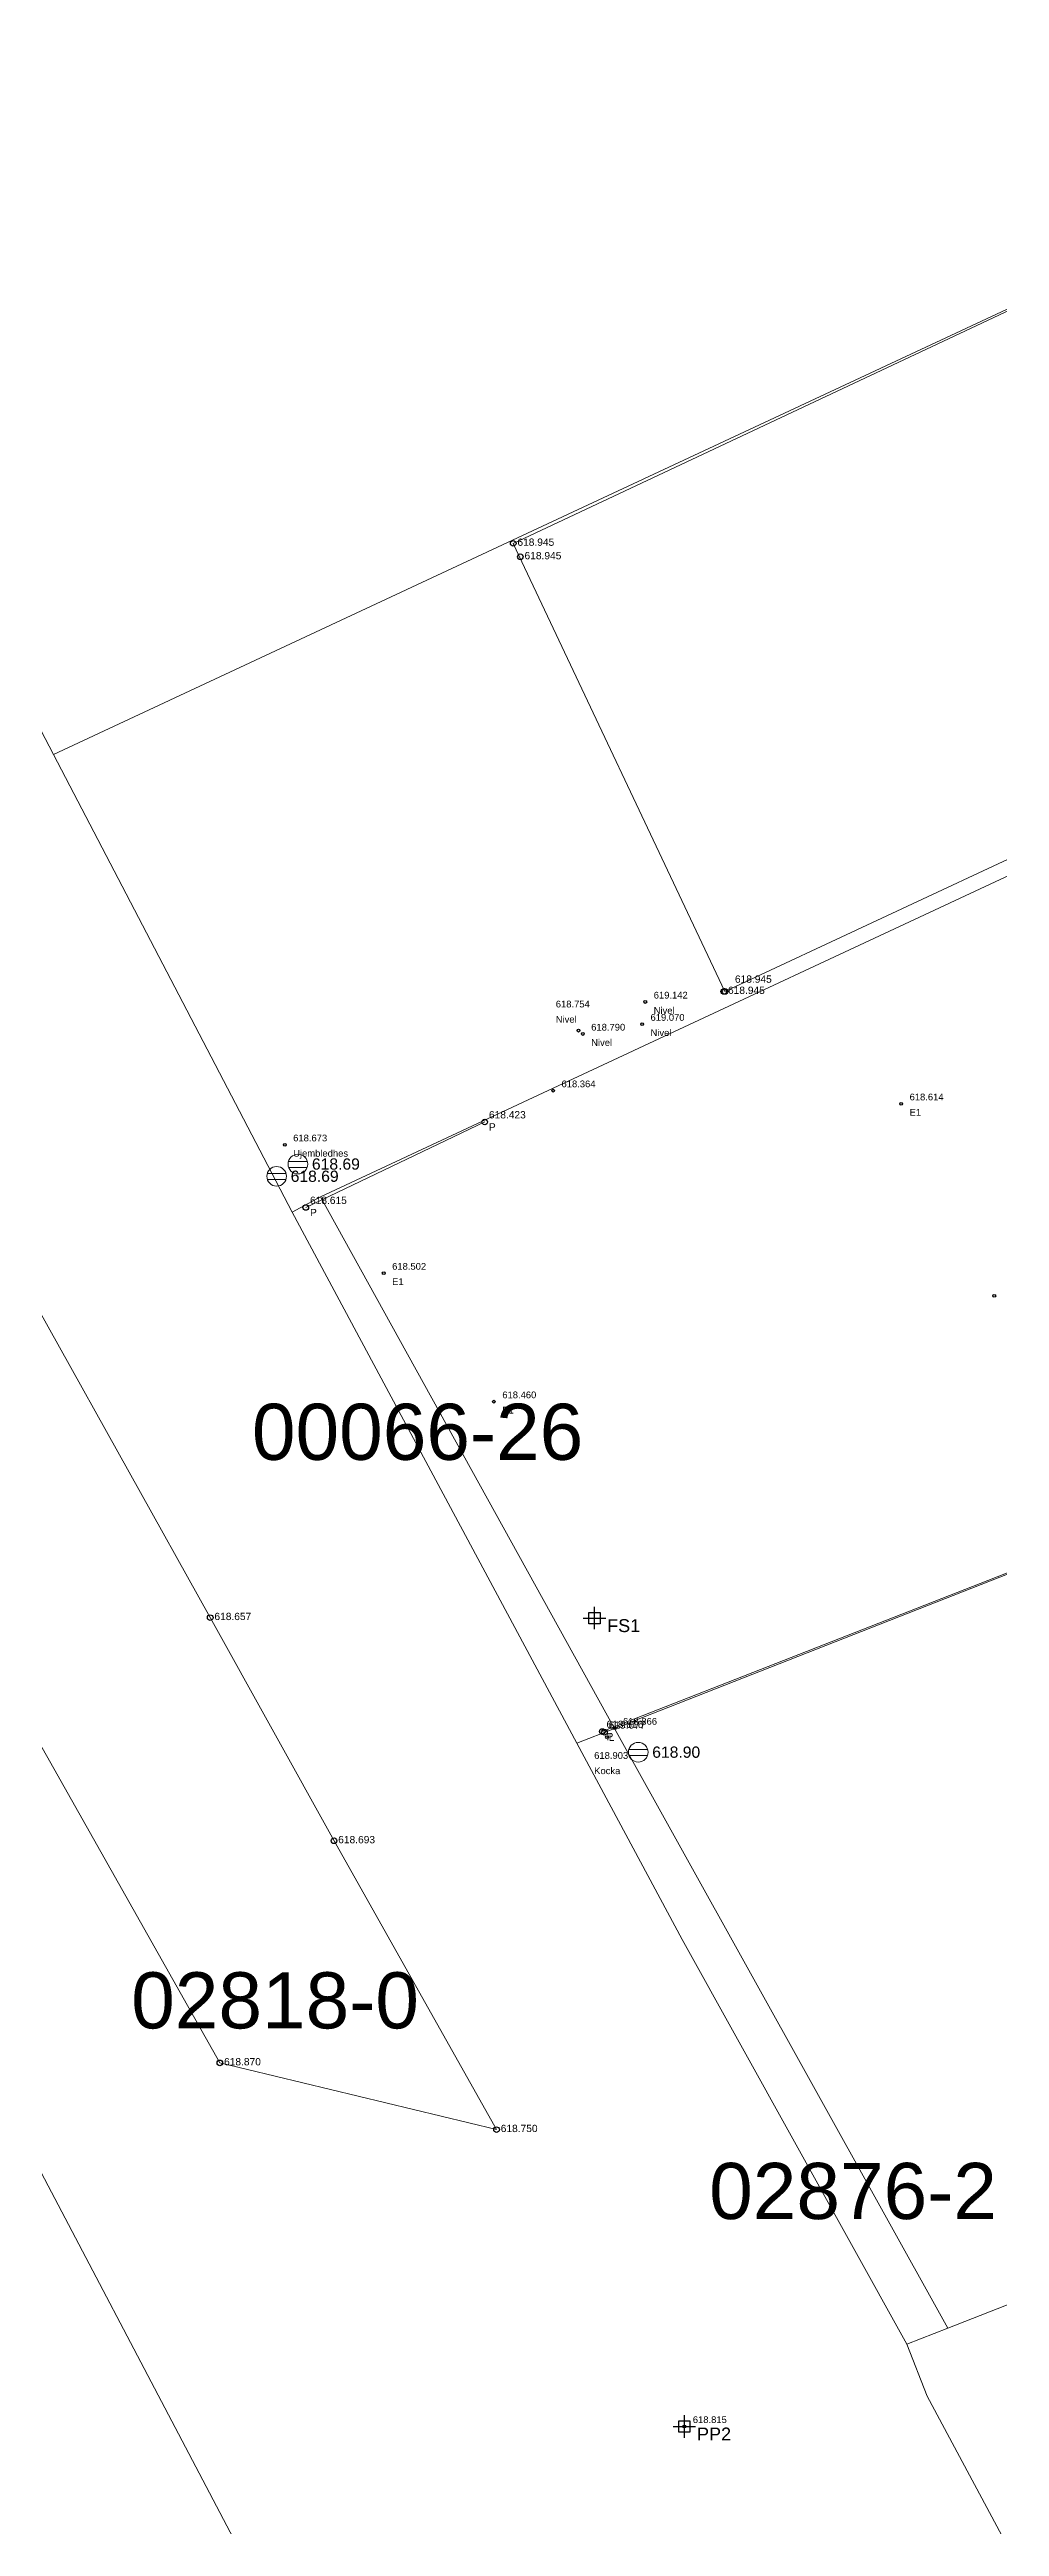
# Model space of a CAD drawing. Header units: metres. Extents: x 7513791 to 7515084, y 4691573 to 4693683.
# Drawn here: x 7513970.1 to 7514003.9, y 4693307.5 to 4693395.7 of the extents above; entities that cross this region are included whole.
import ezdxf

# ---------------------------------------------------------------- set-up
doc = ezdxf.new("R2010")
doc.units = ezdxf.units.M
for name, color, linetype, lineweight in [('asfalt', 97, 'Continuous', 0), ('asfalt pikat', 97, 'Continuous', 0), ('E1 pikat', 10, 'Continuous', 0), ('Matjet', 210, 'Continuous', 0), ('matjet oborri', 204, 'Continuous', 0), ('muri pikat larte', 195, 'Continuous', 0), ('muri pikat poshte', 30, 'Continuous', 0), ('muri poshte', 30, 'Continuous', 0), ('Parc-Baz', 7, 'Continuous', 0), ('perdhesa', 14, 'Continuous', 20), ('perdhesa pikat', 14, 'Continuous', 20), ('Puset fekali', 30, 'Continuous', 0), ('rrjet', 7, 'Continuous', 0)]:
    doc.layers.add(name, color=color, linetype=linetype, lineweight=lineweight)
doc.styles.get("Standard").update_dxf_attribs({"font": 'arial.ttf'})

# ---------------------------------------------------------------- blocks, each defined once
blk = doc.blocks.new('*U6')
at = {"color": 0, "linetype": 'ByBlock', "lineweight": -2}
blk.add_line((0, 0), (0, 0), dxfattribs=at)
blk.add_circle((0, 0), 0.5, dxfattribs=at)
blk = doc.blocks.new('*U7', base_point=(7513989.762, 4693335.804, 618.816))
at = {"layer": 'muri pikat poshte', "linetype": 'ByBlock', "insert": (7513989.912, 4693335.844, 618.816), "char_height": 0.26, "attachment_point": 4}
blk.add_mtext('{\\C256;618.816\\PP}', dxfattribs=at)
blk = doc.blocks.new('*U8', base_point=(7513989.762, 4693335.804, 618.816))
at = {"layer": 'muri pikat poshte', "linetype": 'ByBlock', "lineweight": -2}
blk.add_blockref('*U7', (7513989.762, 4693335.804, 618.816), dxfattribs=at)
blk = doc.blocks.new('*U9', base_point=(7513989.84, 4693335.78, 619.077))
at = {"layer": 'muri pikat larte', "linetype": 'ByBlock', "insert": (7513989.99, 4693335.82, 619.077), "char_height": 0.26, "attachment_point": 4}
blk.add_mtext('{\\C256;619.077\\PL}', dxfattribs=at)
blk = doc.blocks.new('*U10', base_point=(7513989.84, 4693335.78, 619.077))
at = {"layer": 'muri pikat larte', "linetype": 'ByBlock', "lineweight": -2}
blk.add_blockref('*U9', (7513989.84, 4693335.78, 619.077), dxfattribs=at)
blk = doc.blocks.new('*U11', base_point=(7513989.173, 4693334.71, 618.903))
at = {"layer": 'matjet oborri', "linetype": 'ByBlock', "char_height": 0.24}
for s, insert, attachment_point in [('618.903', (7513989.473, 4693334.95, 618.903), 4), ('Kocka', (7513989.473, 4693334.527, 618.903), 1)]:
    blk.add_mtext(s, dxfattribs=dict(at, insert=insert, attachment_point=attachment_point))
blk = doc.blocks.new('*U12', base_point=(7513989.931, 4693335.602, 618.903))
at = {"layer": 'Matjet', "linetype": 'ByBlock', "lineweight": -2}
blk.add_blockref('*U11', (7513989.173, 4693334.71, 618.903), dxfattribs=at)
blk = doc.blocks.new('Settling Basin - PK ujrat e zeza')
at = {"color": 21, "lineweight": 0, "flags": 128}
for points in [[(-0.95, 0.27), (0.96, 0.27)], [(-0.95, -0.33), (0.96, -0.33)]]:
    blk.add_lwpolyline(points, dxfattribs=at)
at = {"color": 21, "lineweight": 0}
blk.add_circle((0, 0), 1, dxfattribs=at)
blk = doc.blocks.new('Puset_Kan_Atmosferik')
blk.add_blockref('Settling Basin - PK ujrat e zeza', (0, 0))
blk = doc.blocks.new('*U13', base_point=(7513991.042, 4693335.068, 618.902))
at = {"layer": 'Puset fekali', "linetype": 'ByBlock', "insert": (7513991.542, 4693335.068, 618.902), "char_height": 0.4, "attachment_point": 4}
blk.add_mtext('618.90', dxfattribs=at)
blk = doc.blocks.new('*U14', base_point=(7513991.042, 4693335.068, 618.902))
at = {"layer": 'Puset fekali', "color": 0, "linetype": 'ByBlock', "lineweight": -2}
blk.add_blockref('*U13', (7513991.042, 4693335.068, 618.902), dxfattribs=at)
blk = doc.blocks.new('*U85', base_point=(7514000.411, 4693358.175, 618.614))
at = {"layer": 'E1 pikat', "linetype": 'ByBlock', "char_height": 0.24}
for s, insert, attachment_point in [('618.614', (7514000.711, 4693358.415, 618.614), 4), ('E1', (7514000.711, 4693357.992, 618.614), 1)]:
    blk.add_mtext(s, dxfattribs=dict(at, insert=insert, attachment_point=attachment_point))
blk = doc.blocks.new('*U86', base_point=(7514000.411, 4693358.175, 618.614))
at = {"layer": 'E1 pikat', "linetype": 'ByBlock', "lineweight": -2}
blk.add_blockref('*U85', (7514000.411, 4693358.175, 618.614), dxfattribs=at)
blk = doc.blocks.new('*U87', base_point=(7513985.9, 4693347.56, 618.46))
at = {"layer": 'E1 pikat', "linetype": 'ByBlock', "char_height": 0.24}
for s, insert, attachment_point in [('618.460', (7513986.2, 4693347.8, 618.46), 4), ('E1', (7513986.2, 4693347.377, 618.46), 1)]:
    blk.add_mtext(s, dxfattribs=dict(at, insert=insert, attachment_point=attachment_point))
blk = doc.blocks.new('*U88', base_point=(7513985.9, 4693347.56, 618.46))
at = {"layer": 'E1 pikat', "linetype": 'ByBlock', "lineweight": -2}
blk.add_blockref('*U87', (7513985.9, 4693347.56, 618.46), dxfattribs=at)
blk = doc.blocks.new('*U89', base_point=(7513981.974, 4693352.14, 618.502))
at = {"layer": 'E1 pikat', "linetype": 'ByBlock', "char_height": 0.24}
for s, insert, attachment_point in [('618.502', (7513982.274, 4693352.38, 618.502), 4), ('E1', (7513982.274, 4693351.957, 618.502), 1)]:
    blk.add_mtext(s, dxfattribs=dict(at, insert=insert, attachment_point=attachment_point))
blk = doc.blocks.new('*U90', base_point=(7513981.974, 4693352.14, 618.502))
at = {"layer": 'E1 pikat', "linetype": 'ByBlock', "lineweight": -2}
blk.add_blockref('*U89', (7513981.974, 4693352.14, 618.502), dxfattribs=at)
blk = doc.blocks.new('*U91', base_point=(7513979.198, 4693354.478, 618.615))
at = {"layer": 'muri pikat poshte', "linetype": 'ByBlock', "insert": (7513979.348, 4693354.518, 618.615), "char_height": 0.26, "attachment_point": 4}
blk.add_mtext('{\\C256;618.615\\PP}', dxfattribs=at)
blk = doc.blocks.new('*U92', base_point=(7513979.198, 4693354.478, 618.615))
at = {"layer": 'muri pikat poshte', "linetype": 'ByBlock', "lineweight": -2}
blk.add_blockref('*U91', (7513979.198, 4693354.478, 618.615), dxfattribs=at)
blk = doc.blocks.new('*U93', base_point=(7513985.574, 4693357.526, 618.423))
at = {"layer": 'muri pikat poshte', "linetype": 'ByBlock', "insert": (7513985.724, 4693357.566, 618.423), "char_height": 0.26, "attachment_point": 4}
blk.add_mtext('{\\C256;618.423\\PP}', dxfattribs=at)
blk = doc.blocks.new('*U94', base_point=(7513985.574, 4693357.526, 618.423))
at = {"layer": 'muri pikat poshte', "linetype": 'ByBlock', "lineweight": -2}
blk.add_blockref('*U93', (7513985.574, 4693357.526, 618.423), dxfattribs=at)
blk = doc.blocks.new('*U95', base_point=(7513978.159, 4693355.59, 618.693))
at = {"layer": 'Puset fekali', "linetype": 'ByBlock', "insert": (7513978.659, 4693355.59, 618.693), "char_height": 0.4, "attachment_point": 4}
blk.add_mtext('618.69', dxfattribs=at)
blk = doc.blocks.new('*U96', base_point=(7513978.159, 4693355.59, 618.693))
at = {"layer": 'Puset fekali', "color": 0, "linetype": 'ByBlock', "lineweight": -2}
blk.add_blockref('*U95', (7513978.159, 4693355.59, 618.693), dxfattribs=at)
blk = doc.blocks.new('*U97', base_point=(7513978.916, 4693356.025, 618.688))
at = {"layer": 'Puset fekali', "linetype": 'ByBlock', "insert": (7513979.416, 4693356.025, 618.688), "char_height": 0.4, "attachment_point": 4}
blk.add_mtext('618.69', dxfattribs=at)
blk = doc.blocks.new('*U98', base_point=(7513978.916, 4693356.025, 618.688))
at = {"layer": 'Puset fekali', "color": 0, "linetype": 'ByBlock', "lineweight": -2}
blk.add_blockref('*U97', (7513978.916, 4693356.025, 618.688), dxfattribs=at)
blk = doc.blocks.new('*U99', base_point=(7513978.448, 4693356.714, 618.673))
at = {"layer": 'matjet oborri', "linetype": 'ByBlock', "char_height": 0.24}
for s, insert, attachment_point in [('618.673', (7513978.748, 4693356.954, 618.673), 4), ('Ujembledhes', (7513978.748, 4693356.531, 618.673), 1)]:
    blk.add_mtext(s, dxfattribs=dict(at, insert=insert, attachment_point=attachment_point))
blk = doc.blocks.new('*U100', base_point=(7513978.448, 4693356.714, 618.673))
at = {"layer": 'Matjet', "linetype": 'ByBlock', "lineweight": -2}
blk.add_blockref('*U99', (7513978.448, 4693356.714, 618.673), dxfattribs=at)
blk = doc.blocks.new('*U101', base_point=(7513989.067, 4693360.662, 618.79))
at = {"layer": 'matjet oborri', "linetype": 'ByBlock', "char_height": 0.24}
for s, insert, attachment_point in [('618.790', (7513989.367, 4693360.902, 618.79), 4), ('Nivel', (7513989.367, 4693360.479, 618.79), 1)]:
    blk.add_mtext(s, dxfattribs=dict(at, insert=insert, attachment_point=attachment_point))
blk = doc.blocks.new('*U102', base_point=(7513989.067, 4693360.662, 618.79))
at = {"layer": 'Matjet', "linetype": 'ByBlock', "lineweight": -2}
blk.add_blockref('*U101', (7513989.067, 4693360.662, 618.79), dxfattribs=at)
blk = doc.blocks.new('*U103', base_point=(7513987.805, 4693361.486, 618.754))
at = {"layer": 'matjet oborri', "linetype": 'ByBlock', "char_height": 0.24}
for s, insert, attachment_point in [('618.754', (7513988.105, 4693361.726, 618.754), 4), ('Nivel', (7513988.105, 4693361.304, 618.754), 1)]:
    blk.add_mtext(s, dxfattribs=dict(at, insert=insert, attachment_point=attachment_point))
blk = doc.blocks.new('*U104', base_point=(7513988.915, 4693360.781, 618.754))
at = {"layer": 'Matjet', "linetype": 'ByBlock', "lineweight": -2}
blk.add_blockref('*U103', (7513987.805, 4693361.486, 618.754), dxfattribs=at)
blk = doc.blocks.new('*U105', base_point=(7513991.181, 4693361.011, 619.07))
at = {"layer": 'matjet oborri', "linetype": 'ByBlock', "char_height": 0.24}
for s, insert, attachment_point in [('619.070', (7513991.481, 4693361.251, 619.07), 4), ('Nivel', (7513991.481, 4693360.828, 619.07), 1)]:
    blk.add_mtext(s, dxfattribs=dict(at, insert=insert, attachment_point=attachment_point))
blk = doc.blocks.new('*U106', base_point=(7513991.181, 4693361.011, 619.07))
at = {"layer": 'Matjet', "linetype": 'ByBlock', "lineweight": -2}
blk.add_blockref('*U105', (7513991.181, 4693361.011, 619.07), dxfattribs=at)
blk = doc.blocks.new('*U107', base_point=(7513991.295, 4693361.803, 619.142))
at = {"layer": 'matjet oborri', "linetype": 'ByBlock', "char_height": 0.24}
for s, insert, attachment_point in [('619.142', (7513991.595, 4693362.043, 619.142), 4), ('Nivel', (7513991.595, 4693361.62, 619.142), 1)]:
    blk.add_mtext(s, dxfattribs=dict(at, insert=insert, attachment_point=attachment_point))
blk = doc.blocks.new('*U108', base_point=(7513991.295, 4693361.803, 619.142))
at = {"layer": 'Matjet', "linetype": 'ByBlock', "lineweight": -2}
blk.add_blockref('*U107', (7513991.295, 4693361.803, 619.142), dxfattribs=at)
blk = doc.blocks.new('*U117', base_point=(7513976.135, 4693323.997, 618.87))
at = {"layer": 'asfalt pikat', "linetype": 'ByBlock', "insert": (7513976.285, 4693324.037, 618.87), "char_height": 0.26, "attachment_point": 4}
blk.add_mtext('{\\C256;618.870}', dxfattribs=at)
blk = doc.blocks.new('*U118', base_point=(7513976.135, 4693323.997, 618.87))
at = {"layer": 'asfalt pikat', "linetype": 'ByBlock', "lineweight": -2}
blk.add_blockref('*U117', (7513976.135, 4693323.997, 618.87), dxfattribs=at)
blk = doc.blocks.new('*U119', base_point=(7513992.687, 4693311.042, 618.815))
at = {"layer": 'matjet oborri', "linetype": 'ByBlock', "insert": (7513992.987, 4693311.282, 618.815), "char_height": 0.24, "attachment_point": 4}
blk.add_mtext('618.815', dxfattribs=at)
blk = doc.blocks.new('*U120', base_point=(7513992.687, 4693311.042, 618.815))
at = {"layer": 'Matjet', "linetype": 'ByBlock', "lineweight": -2}
blk.add_blockref('*U119', (7513992.687, 4693311.042, 618.815), dxfattribs=at)
blk = doc.blocks.new('*U121', base_point=(7513985.994, 4693321.62, 618.75))
at = {"layer": 'asfalt pikat', "linetype": 'ByBlock', "insert": (7513986.144, 4693321.66, 618.75), "char_height": 0.26, "attachment_point": 4}
blk.add_mtext('{\\C256;618.750}', dxfattribs=at)
blk = doc.blocks.new('*U122', base_point=(7513985.994, 4693321.62, 618.75))
at = {"layer": 'asfalt pikat', "linetype": 'ByBlock', "lineweight": -2}
blk.add_blockref('*U121', (7513985.994, 4693321.62, 618.75), dxfattribs=at)
blk = doc.blocks.new('*U123', base_point=(7513980.203, 4693331.912, 618.693))
at = {"layer": 'asfalt pikat', "linetype": 'ByBlock', "insert": (7513980.353, 4693331.952, 618.693), "char_height": 0.26, "attachment_point": 4}
blk.add_mtext('{\\C256;618.693}', dxfattribs=at)
blk = doc.blocks.new('*U124', base_point=(7513980.203, 4693331.912, 618.693))
at = {"layer": 'asfalt pikat', "linetype": 'ByBlock', "lineweight": -2}
blk.add_blockref('*U123', (7513980.203, 4693331.912, 618.693), dxfattribs=at)
blk = doc.blocks.new('*U125', base_point=(7513975.792, 4693339.865, 618.657))
at = {"layer": 'asfalt pikat', "linetype": 'ByBlock', "insert": (7513975.942, 4693339.905, 618.657), "char_height": 0.26, "attachment_point": 4}
blk.add_mtext('{\\C256;618.657}', dxfattribs=at)
blk = doc.blocks.new('*U126', base_point=(7513975.792, 4693339.865, 618.657))
at = {"layer": 'asfalt pikat', "linetype": 'ByBlock', "lineweight": -2}
blk.add_blockref('*U125', (7513975.792, 4693339.865, 618.657), dxfattribs=at)
blk = doc.blocks.new('*U127', base_point=(7513990.201, 4693335.926, 618.866))
at = {"layer": 'matjet oborri', "linetype": 'ByBlock', "insert": (7513990.501, 4693336.166, 618.866), "char_height": 0.24, "attachment_point": 4}
blk.add_mtext('618.866', dxfattribs=at)
blk = doc.blocks.new('*U128', base_point=(7513990.201, 4693335.926, 618.866))
at = {"layer": 'Matjet', "linetype": 'ByBlock', "lineweight": -2}
blk.add_blockref('*U127', (7513990.201, 4693335.926, 618.866), dxfattribs=at)
blk = doc.blocks.new('*U129', base_point=(7513988.009, 4693358.642, 618.364))
at = {"layer": 'matjet oborri', "linetype": 'ByBlock', "insert": (7513988.309, 4693358.882, 618.364), "char_height": 0.24, "attachment_point": 4}
blk.add_mtext('618.364', dxfattribs=at)
blk = doc.blocks.new('*U130', base_point=(7513988.009, 4693358.642, 618.364))
at = {"layer": 'Matjet', "linetype": 'ByBlock', "lineweight": -2}
blk.add_blockref('*U129', (7513988.009, 4693358.642, 618.364), dxfattribs=at)
blk = doc.blocks.new('*U137', base_point=(7513994.338, 4693362.576, 618.945))
at = {"layer": 'perdhesa pikat', "linetype": 'ByBlock', "insert": (7513994.488, 4693362.616, 618.945), "char_height": 0.26, "attachment_point": 4}
blk.add_mtext('{\\C256;618.945}', dxfattribs=at)
blk = doc.blocks.new('*U138', base_point=(7513994.134, 4693362.178, 618.945))
at = {"layer": 'perdhesa pikat', "linetype": 'ByBlock', "lineweight": -2}
blk.add_blockref('*U137', (7513994.338, 4693362.576, 618.945), dxfattribs=at)
blk = doc.blocks.new('*U139', base_point=(7513986.842, 4693377.666, 618.945))
at = {"layer": 'perdhesa pikat', "linetype": 'ByBlock', "insert": (7513986.992, 4693377.706, 618.945), "char_height": 0.26, "attachment_point": 4}
blk.add_mtext('{\\C256;618.945}', dxfattribs=at)
blk = doc.blocks.new('*U140', base_point=(7513986.842, 4693377.666, 618.945))
at = {"layer": 'perdhesa pikat', "linetype": 'ByBlock', "lineweight": -2}
blk.add_blockref('*U139', (7513986.842, 4693377.666, 618.945), dxfattribs=at)
blk = doc.blocks.new('*U141', base_point=(7513986.588, 4693378.146, 618.945))
at = {"layer": 'perdhesa pikat', "linetype": 'ByBlock', "insert": (7513986.738, 4693378.186, 618.945), "char_height": 0.26, "attachment_point": 4}
blk.add_mtext('{\\C256;618.945}', dxfattribs=at)
blk = doc.blocks.new('*U142', base_point=(7513986.588, 4693378.146, 618.945))
at = {"layer": 'perdhesa pikat', "linetype": 'ByBlock', "lineweight": -2}
blk.add_blockref('*U141', (7513986.588, 4693378.146, 618.945), dxfattribs=at)
blk = doc.blocks.new('*U143', base_point=(7513994.091, 4693362.177, 618.945))
at = {"layer": 'perdhesa pikat', "linetype": 'ByBlock', "insert": (7513994.241, 4693362.217, 618.945), "char_height": 0.26, "attachment_point": 4}
blk.add_mtext('{\\C256;618.945}', dxfattribs=at)
blk = doc.blocks.new('*U144', base_point=(7513994.091, 4693362.177, 618.945))
at = {"layer": 'perdhesa pikat', "linetype": 'ByBlock', "lineweight": -2}
blk.add_blockref('*U143', (7513994.091, 4693362.177, 618.945), dxfattribs=at)
blk = doc.blocks.new('*U193')
at = {"color": 0, "linetype": 'ByBlock', "lineweight": -2}
for p, q in [((-1, 0), (1, 0)), ((0, -1), (0, 1))]:
    blk.add_line(p, q, dxfattribs=at)
blk.add_lwpolyline([(-0.5, -0.5), (-0.5, 0.5), (0.5, 0.5), (0.5, -0.5)], close=True, dxfattribs=at)
blk = doc.blocks.new('*U194', base_point=(7513989.484, 4693339.849, 618.615))
at = {"layer": 'rrjet', "linetype": 'ByBlock', "insert": (7513989.934, 4693339.809, 618.615), "char_height": 0.46, "attachment_point": 1}
blk.add_mtext('{\\C137;FS1}', dxfattribs=at)
blk = doc.blocks.new('*U195', base_point=(7513989.484, 4693339.849, 618.615))
at = {"layer": 'rrjet', "color": 93, "linetype": 'ByBlock', "lineweight": -2}
blk.add_blockref('*U194', (7513989.484, 4693339.849, 618.615), dxfattribs=at)
blk = doc.blocks.new('*U198', base_point=(7513992.687, 4693311.042, 618.815))
at = {"layer": 'rrjet', "linetype": 'ByBlock', "insert": (7513993.137, 4693311.002, 618.815), "char_height": 0.46, "attachment_point": 1}
blk.add_mtext('{\\C137;PP2}', dxfattribs=at)
blk = doc.blocks.new('*U199', base_point=(7513992.687, 4693311.042, 618.815))
at = {"layer": 'rrjet', "color": 93, "linetype": 'ByBlock', "lineweight": -2}
blk.add_blockref('*U198', (7513992.687, 4693311.042, 618.815), dxfattribs=at)

msp = doc.modelspace()

# ---------------------------------------------------------------- linework, layer by layer
at = {"layer": 'asfalt'}
msp.add_polyline3d([(7513960.27, 4693352.242, 618.763), (7513966.342, 4693341.352, 618.793), (7513976.135, 4693323.997, 618.87), (7513985.994, 4693321.62, 618.75), (7513980.203, 4693331.912, 618.693), (7513975.792, 4693339.865, 618.657), (7513967.118, 4693355.405, 618.627)], close=True, dxfattribs=at)
at = {"layer": 'muri poshte'}
for points in [[(7513989.762, 4693335.804, 618.816), (7514004.646, 4693341.641, 618.784), (7514047.976, 4693359.939, 618.179)], [(7513979.198, 4693354.478, 618.615), (7513985.574, 4693357.526, 618.423)]]:
    msp.add_polyline3d(points, dxfattribs=at)
at = {"layer": 'Parc-Baz'}
for points in [[(7514087.862, 4693113.535), (7514060.935, 4693158.924), (7514055.455, 4693168.435), (7514030.725, 4693211.593), (7514013.556, 4693241.712), (7513993.338, 4693277.141), (7513980.138, 4693300.351), (7513977.604, 4693305.169), (7513967.059, 4693325.22), (7513956.97, 4693344.41), (7513941.78, 4693372.42), (7513927.65, 4693398.486), (7513920.823, 4693410.91), (7513915.87, 4693419.924), (7513909.313, 4693431.858), (7513895.794, 4693455.262), (7513881.464, 4693480.069)], [(7513918.58, 4693464.82), (7513939.763, 4693425.59), (7513947.832, 4693410.646), (7513961.7, 4693386.93), (7513970.21, 4693370.62), (7513978.71, 4693354.309), (7513988.859, 4693335.39), (7513992.609, 4693328.399), (7514000.609, 4693313.979), (7514001.339, 4693312.12), (7514009.598, 4693296.71), (7514026.887, 4693266.101), (7514035.367, 4693251.191), (7514046.376, 4693231.901), (7514051.706, 4693222.601), (7514078.594, 4693175.812), (7514083.726, 4693166.525), (7514101.629, 4693135.879)]]:
    msp.add_lwpolyline(points, dxfattribs=at)
for points in [[(7514028.92, 4693376.54), (7514005.011, 4693366.667), (7513988.011, 4693358.728), (7513979.727, 4693354.859), (7513978.71, 4693354.309), (7513970.21, 4693370.62), (7514020.7, 4693394.2), (7514028.92, 4693376.54)], [(7513990.192, 4693335.914), (7513979.727, 4693354.859), (7513988.011, 4693358.728), (7514005.011, 4693366.667), (7514028.92, 4693376.54), (7514041.631, 4693381.835), (7514048.714, 4693358.892), (7513990.192, 4693335.914)], [(7514002.07, 4693314.55), (7513990.192, 4693335.914), (7514048.714, 4693358.892), (7514051.04, 4693351.356), (7514055.75, 4693335.586), (7514002.07, 4693314.55)], [(7513979.727, 4693354.859), (7513990.192, 4693335.914), (7513988.859, 4693335.39), (7513978.71, 4693354.309), (7513979.727, 4693354.859)], [(7513990.192, 4693335.914), (7514002.07, 4693314.55), (7514000.609, 4693313.979), (7513992.609, 4693328.399), (7513988.859, 4693335.39), (7513990.192, 4693335.914)]]:
    msp.add_lwpolyline(points, close=True, dxfattribs=at)
at = {"layer": 'perdhesa', "elevation": 618.945, "flags": 128}
msp.add_lwpolyline([(7514020.004, 4693393.852), (7513986.588, 4693378.146), (7513994.134, 4693362.178), (7514005.313, 4693367.406), (7514028.056, 4693376.814)], close=True, dxfattribs=at)

# ---------------------------------------------------------------- block references
at = {"layer": 'asfalt pikat', "linetype": 'ByBlock', "lineweight": -2, "xscale": 0.1999999960000001, "yscale": 0.1999999960000001, "zscale": 0.1999999960000001}
for p in [(7513975.792, 4693339.865, 618.657), (7513980.203, 4693331.912, 618.693), (7513976.135, 4693323.997, 618.87), (7513985.994, 4693321.62, 618.75)]:
    msp.add_blockref('*U6', p, dxfattribs=at)
at = {"layer": 'asfalt pikat', "linetype": 'ByBlock', "lineweight": -2}
for name, p in [('*U126', (7513975.792, 4693339.865, 618.657)), ('*U124', (7513980.203, 4693331.912, 618.693)), ('*U118', (7513976.135, 4693323.997, 618.87)), ('*U122', (7513985.994, 4693321.62, 618.75))]:
    msp.add_blockref(name, p, dxfattribs=at)
at = {"layer": 'E1 pikat', "linetype": 'ByBlock', "lineweight": -2, "xscale": 0.0999999980000001, "yscale": 0.0999999980000001, "zscale": 0.0999999980000001}
for p in [(7514000.411, 4693358.175, 618.614), (7513981.974, 4693352.14, 618.502), (7514003.73, 4693351.331, 618.513), (7513985.9, 4693347.56, 618.46)]:
    msp.add_blockref('*U6', p, dxfattribs=at)
at = {"layer": 'E1 pikat', "linetype": 'ByBlock', "lineweight": -2}
for name, p in [('*U86', (7514000.411, 4693358.175, 618.614)), ('*U90', (7513981.974, 4693352.14, 618.502)), ('*U88', (7513985.9, 4693347.56, 618.46))]:
    msp.add_blockref(name, p, dxfattribs=at)
at = {"layer": 'Matjet', "linetype": 'ByBlock', "lineweight": -2}
for name, p in [('*U104', (7513988.915, 4693360.781, 618.754)), ('*U106', (7513991.181, 4693361.011, 619.07)), ('*U108', (7513991.295, 4693361.803, 619.142)), ('*U102', (7513989.067, 4693360.662, 618.79)), ('*U130', (7513988.009, 4693358.642, 618.364)), ('*U100', (7513978.448, 4693356.714, 618.673)), ('*U128', (7513990.201, 4693335.926, 618.866)), ('*U12', (7513989.931, 4693335.602, 618.903)), ('*U120', (7513992.687, 4693311.042, 618.815))]:
    msp.add_blockref(name, p, dxfattribs=at)
at = {"layer": 'Matjet', "linetype": 'ByBlock', "lineweight": -2, "xscale": 0.0999999980000001, "yscale": 0.0999999980000001, "zscale": 0.0999999980000001}
for p in [(7513991.295, 4693361.803, 619.142), (7513988.915, 4693360.781, 618.754), (7513989.067, 4693360.662, 618.79), (7513991.181, 4693361.011, 619.07), (7513988.009, 4693358.642, 618.364), (7513978.448, 4693356.714, 618.673), (7513990.201, 4693335.926, 618.866), (7513989.931, 4693335.602, 618.903), (7513992.687, 4693311.042, 618.815)]:
    msp.add_blockref('*U6', p, dxfattribs=at)
at = {"layer": 'muri pikat larte', "linetype": 'ByBlock', "lineweight": -2, "xscale": 0.1999999960000001, "yscale": 0.1999999960000001, "zscale": 0.1999999960000001}
msp.add_blockref('*U6', (7513989.84, 4693335.78, 619.077), dxfattribs=at)
at = {"layer": 'muri pikat larte', "linetype": 'ByBlock', "lineweight": -2}
msp.add_blockref('*U10', (7513989.84, 4693335.78, 619.077), dxfattribs=at)
at = {"layer": 'muri pikat poshte', "linetype": 'ByBlock', "lineweight": -2}
for name, p in [('*U94', (7513985.574, 4693357.526, 618.423)), ('*U92', (7513979.198, 4693354.478, 618.615)), ('*U8', (7513989.762, 4693335.804, 618.816))]:
    msp.add_blockref(name, p, dxfattribs=at)
at = {"layer": 'muri pikat poshte', "linetype": 'ByBlock', "lineweight": -2, "xscale": 0.1999999960000001, "yscale": 0.1999999960000001, "zscale": 0.1999999960000001}
for p in [(7513985.574, 4693357.526, 618.423), (7513979.198, 4693354.478, 618.615), (7513989.762, 4693335.804, 618.816)]:
    msp.add_blockref('*U6', p, dxfattribs=at)
at = {"layer": 'perdhesa pikat', "linetype": 'ByBlock', "lineweight": -2, "xscale": 0.1999999960000001, "yscale": 0.1999999960000001, "zscale": 0.1999999960000001}
for p in [(7513986.588, 4693378.146, 618.945), (7513986.842, 4693377.666, 618.945), (7513994.091, 4693362.177, 618.945), (7513994.134, 4693362.178, 618.945)]:
    msp.add_blockref('*U6', p, dxfattribs=at)
at = {"layer": 'perdhesa pikat', "linetype": 'ByBlock', "lineweight": -2}
for name, p in [('*U142', (7513986.588, 4693378.146, 618.945)), ('*U140', (7513986.842, 4693377.666, 618.945)), ('*U144', (7513994.091, 4693362.177, 618.945)), ('*U138', (7513994.134, 4693362.178, 618.945))]:
    msp.add_blockref(name, p, dxfattribs=at)
at = {"layer": 'Puset fekali', "color": 0, "linetype": 'ByBlock', "lineweight": -2, "xscale": 0.3499999962377714, "yscale": 0.3499999962377714, "zscale": 0.3499999962377714}
for p in [(7513978.916, 4693356.025, 618.688), (7513978.159, 4693355.59, 618.693), (7513991.042, 4693335.068, 618.902)]:
    msp.add_blockref('Puset_Kan_Atmosferik', p, dxfattribs=at)
at = {"layer": 'Puset fekali', "color": 0, "linetype": 'ByBlock', "lineweight": -2}
for name, p in [('*U98', (7513978.916, 4693356.025, 618.688)), ('*U96', (7513978.159, 4693355.59, 618.693)), ('*U14', (7513991.042, 4693335.068, 618.902))]:
    msp.add_blockref(name, p, dxfattribs=at)
at = {"layer": 'rrjet', "color": 93, "linetype": 'ByBlock', "lineweight": -2, "xscale": 0.4, "yscale": 0.4, "zscale": 0.4}
for p in [(7513989.484, 4693339.849, 618.615), (7513992.687, 4693311.042, 618.815)]:
    msp.add_blockref('*U193', p, dxfattribs=at)
at = {"layer": 'rrjet', "color": 93, "linetype": 'ByBlock', "lineweight": -2}
for name, p in [('*U195', (7513989.484, 4693339.849, 618.615)), ('*U199', (7513992.687, 4693311.042, 618.815))]:
    msp.add_blockref(name, p, dxfattribs=at)

# ---------------------------------------------------------------- texts
at = {"layer": 'Parc-Baz'}
for s, p in [('00066-26', (7513977.279, 4693345.486)), ('02818-0', (7513972.977, 4693325.226)), ('02876-2', (7513993.571, 4693318.433))]:
    msp.add_text(s, height=2, dxfattribs=at).set_placement(p)

doc.saveas('drawing.dxf')
